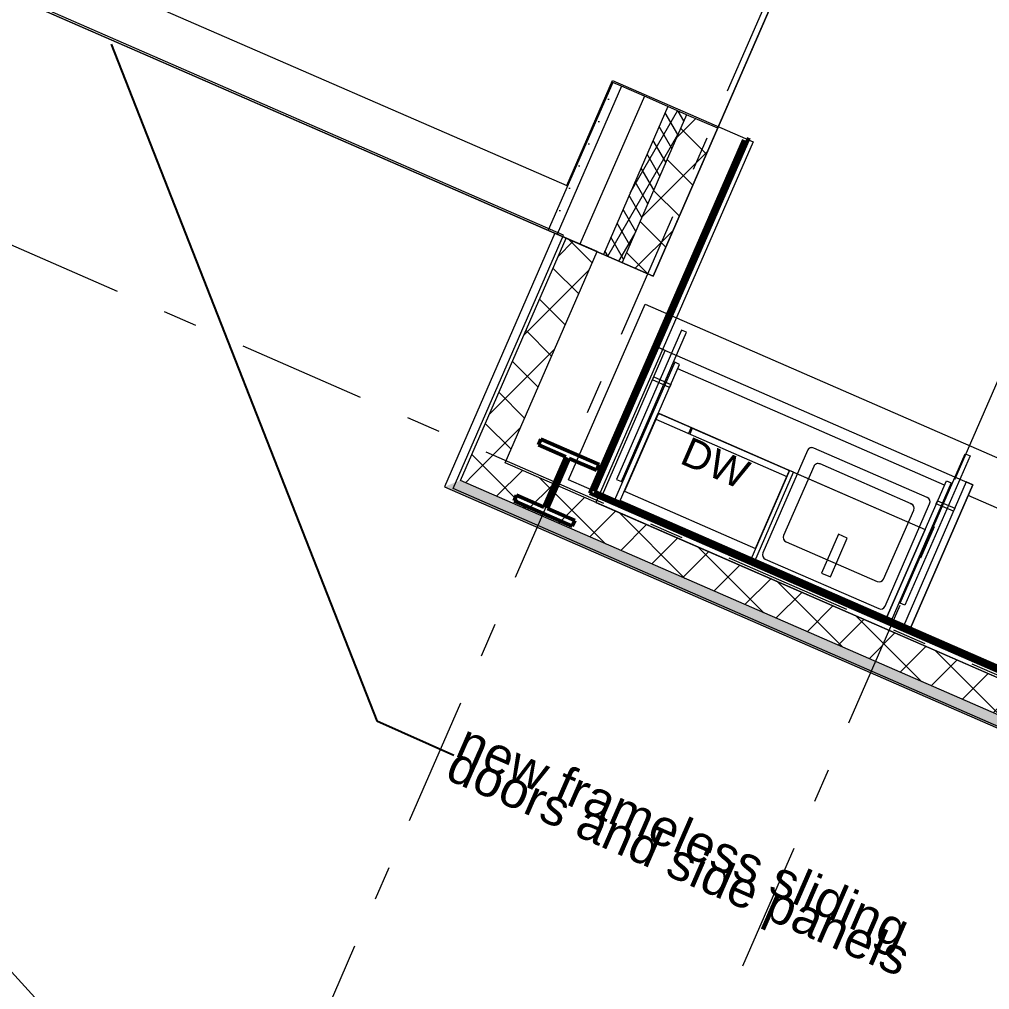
# Model space of a CAD drawing. Header units: millimetres. Extents: x -99530 to 90294, y -97212 to 56397.
# Drawn here: x 12613 to 16614, y 4826 to 8825 of the extents above; entities that cross this region are included whole.
import ezdxf
from ezdxf.enums import TextEntityAlignment as Align

# ---------------------------------------------------------------- set-up
doc = ezdxf.new("R2010")
doc.units = ezdxf.units.MM
doc.header["$MEASUREMENT"] = 0
doc.linetypes.add('Double Dashed', pattern=[1093.611073, 529.166651, -211.666656, 141.111112, -211.666656])
for name, color, linetype in [('A-05-M_Gross_Int_Circulation', 7, 'Continuous'), ('A-15-M_Column_Int', 7, 'Continuous'), ('A-15-MG_Structural_Grid', 7, 'Continuous'), ('A-20-M_Floor_Slab', 7, 'Continuous'), ('A-25-M_Wall_Ext', 7, 'Continuous'), ('A-25-M_Wall_Int', 7, 'Continuous'), ('A-35-M_FFE_Loose_SIEMENS P2', 7, 'Continuous'), ('New_A-05-M_Gross_Int_Plant', 7, 'Continuous'), ('New_A-05-M_Gross_Int_Siemens', 7, 'Continuous'), ('New_A-20-M_Floor_Slab', 7, 'Continuous'), ('New_A-25-M_Wall_Int', 7, 'Continuous'), ('New_ArchiCAD Door Markers', 7, 'Continuous'), ('New_ArchiCAD Doors', 7, 'Continuous')]:
    doc.layers.add(name, color=color, linetype=linetype)
for name, color, linetype, lineweight, true_color in [('A-05-M_Gross_Int_Circulation_Pen_No__74', 7, 'Continuous', 20, 0x606060), ('A-15-M_Column_Int_Pen_No__28', 7, 'Continuous', 50, 0x2a2a2a), ('A-15-MG_Structural_Grid_Pen_No__163', 7, 'Continuous', 0, 0x750077), ('A-25-M_Wall_Ext_Pen_No__107', 7, 'Continuous', 15, 0xa6a6a6), ('A-25-M_Wall_Int_Pen_No__107', 7, 'Continuous', 15, 0xa6a6a6), ('A-25-M_Wall_Int_Pen_No__27', 7, 'Continuous', 50, 0x2a2a2a), ('New_A-05-M_Gross_Int_Plant_Pen_No__74', 7, 'Continuous', 20, 0x606060), ('New_A-05-M_Gross_Int_Siemens_Pen_No__74', 7, 'Continuous', 20, 0x606060), ('New_A-25-M_Wall_Int_Pen_No__107', 7, 'Continuous', 15, 0xa6a6a6), ('New_A-25-M_Wall_Int_Pen_No__27', 7, 'Continuous', 50, 0x2a2a2a), ('New_ArchiCAD Doors_Pen_No__43', 7, 'Continuous', 30, 0x444444), ('New_ArchiCAD Doors_Pen_No__63', 7, 'Continuous', 20, 0x606060)]:
    doc.layers.add(name, color=color, linetype=linetype, lineweight=lineweight, true_color=true_color)
for name, color, linetype, lineweight in [('A-20-M_Floor_Slab_Pen_No__89', 8, 'Continuous', 20), ('A-25-M_Wall_Ext_Pen_No__1', 7, 'Continuous', 13), ('A-25-M_Wall_Ext_Pen_No__4', 7, 'Continuous', 20), ('A-25-M_Wall_Ext_Pen_No__86', 8, 'Continuous', 20), ('A-25-M_Wall_Ext_Pen_No__89', 8, 'Continuous', 20), ('A-25-M_Wall_Int_Pen_No__1', 7, 'Continuous', 13), ('A-35-M_FFE_Loose_SIEMENS P2_Pen_No__19', 255, 'Continuous', 0), ('A-35-M_FFE_Loose_SIEMENS P2_Pen_No__4', 7, 'Continuous', 20), ('A-35-M_FFE_Loose_SIEMENS P2_Pen_No__89', 8, 'Continuous', 20), ('ArchiCAD Zone Stamps_Pen_No__6', 7, 'Continuous', 35), ('New_A-20-M_Floor_Slab_Pen_No__89', 8, 'Continuous', 20), ('New_A-95-P_Text_1_50_GA_Pen_No__1', 7, 'Continuous', 13), ('New_A-95-P_Text_1_50_GA_Pen_No__85', 8, 'Continuous', 20), ('New_ArchiCAD Door Markers_Pen_No__1', 7, 'Continuous', 13), ('New_ArchiCAD Door Markers_Pen_No__5', 7, 'Continuous', 25), ('New_ArchiCAD Doors_Pen_No__1', 7, 'Continuous', 13), ('New_ArchiCAD Zone Stamps_Pen_No__6', 7, 'Continuous', 35), ('New_ArchiCAD Zone Stamps_Pen_No__9', 7, 'Continuous', 13)]:
    doc.layers.add(name, color=color, linetype=linetype, lineweight=lineweight)
doc.styles.add('GENERATED_STYLE_1', font='')
doc.styles.add('GENERATED_STYLE_2', font='')
doc.styles.add('GENERATED_STYLE_3', font='')
doc.styles.add('GENERATED_STYLE_4', font='')
doc.styles.get('GENERATED_STYLE_1').set_extended_font_data('Arial', bold=True)
doc.styles.get('GENERATED_STYLE_2').set_extended_font_data('Swis721 BT', bold=True)
doc.styles.get('GENERATED_STYLE_3').set_extended_font_data('Arial')
doc.styles.get('GENERATED_STYLE_4').set_extended_font_data('Swis721 BT')
doc.dimstyles.new('GENERATED_STYLE__7', dxfattribs={"dimtxt": 0.18, "dimasz": 273.6, "dimexe": 0.18, "dimexo": 0.0625, "dimgap": 0.09, "dimtad": 0, "dimtih": 1, "dimtoh": 1, "dimdec": 4, "dimzin": 0, "dimdsep": 46, "dimcen": 0.09, "dimadec": 0, "dimazin": 0, "dimtfac": 1, "dimtdec": 4, "dimtmove": 0, "dimatfit": 3, "dimldrblk": 'ARROWHEAD_5', "dimfxl": 1, "dimtolj": 1, "dimtzin": 0, "dimarcsym": 0})
pattern_1 = [(103.994, (0, 0), (-1137.956, 451.32), [0, -965.2, 0, -1079.5, 0, -1031.875]), (73.994, (0, 0), (-1195.13, 1745.31), [0, -520.7, 0, -869.95, 0, -333.375]), (33.994, (-311.5, -716.2), (785.414, 1814.82), [0, -317.5, 0, -1143, 0, -1492.25]), (23.994, (-311.5, -716.2), (250.28, 1972.77), [0, -158.75, 0, -749.3, 0, -857.25])]
pattern_2 = [(45, (0, 0), (-91.9239, 91.9239), []), (135, (0, 0), (91.9239, 91.9239), [])]
pattern_3 = [(156.4404, (0, 0), (69.2305, 158.7676), [0, -100]), (156.4404, (-80.45, -59.4), (69.2305, 158.7676), [0, -100])]

# ---------------------------------------------------------------- blocks, each defined once
blk = doc.blocks.new('Siemens Lounge_INB 0201_45_1', base_point=(22025, 10315.2))
at = {"layer": 'New_A-05-M_Gross_Int_Siemens_Pen_No__74', "linetype": 'Continuous'}
for p, q in [((11100.4, 9780.8), (14870.5, 8140.5)), ((14870.5, 8140.5), (15059.3, 8573.6)), ((15059.3, 8573.6), (15638.7, 8321)), ((15638.7, 8321), (14990.3, 6833.8)), ((14990.3, 6833.8), (19077.7, 5051.4))]:
    blk.add_line(p, q, dxfattribs=at)
at = {"layer": 'New_ArchiCAD Zone Stamps_Pen_No__6'}
for tag, height, style, p in [('ROOM_NAME', 250, 'GENERATED_STYLE_1', (21227, 11859.6)), ('zoneNameLine2', 250, 'GENERATED_STYLE_1', (21038.6, 11427.5)), ('ROOM_NUMBER', 200, 'GENERATED_STYLE_3', (20850.1, 11006.8)), ('measuredAreaCode', 200, 'GENERATED_STYLE_3', (20693.1, 10646.7)), ('DUMMY_649', 200, 'GENERATED_STYLE_3', (21000.5, 10512.7)), ('DUMMY_650', 200, 'GENERATED_STYLE_3', (21629.7, 10238.3)), ('DUMMY_651', 133.3, 'GENERATED_STYLE_3', (21909, 10131.8))]:
    blk.add_attdef(tag, text='', height=height, rotation=336.4404, dxfattribs=dict(at, style=style)).set_placement(p, align=Align.TOP_LEFT)
blk = doc.blocks.new('Hub Circulation -Ground_INB 0250_46_1', base_point=(26036.8, 161.4))
at = {"layer": 'A-05-M_Gross_Int_Circulation_Pen_No__74', "linetype": 'Continuous'}
for p, q in [((14857.7, 7936.1), (10974.3, 9629.5)), ((14402, 6891.1), (14857.7, 7936.1)), ((49129, -8259.7), (14402, 6891.1))]:
    blk.add_line(p, q, dxfattribs=at)
at = {"layer": 'ArchiCAD Zone Stamps_Pen_No__6'}
for tag, height, style, p in [('ROOM_NAME', 250, 'GENERATED_STYLE_1', (24663, 1956.9)), ('zoneNameLine2', 250, 'GENERATED_STYLE_1', (24474.6, 1524.8)), ('ROOM_NUMBER', 200, 'GENERATED_STYLE_3', (24286.1, 1104.1)), ('measuredAreaCode', 200, 'GENERATED_STYLE_3', (24129.1, 743.9)), ('DUMMY_649', 200, 'GENERATED_STYLE_3', (24436.5, 609.9)), ('DUMMY_650', 200, 'GENERATED_STYLE_3', (25065.7, 335.5)), ('DUMMY_651', 133.3, 'GENERATED_STYLE_3', (25345, 229))]:
    blk.add_attdef(tag, text='', height=height, rotation=336.4404, dxfattribs=dict(at, style=style)).set_placement(p, align=Align.TOP_LEFT)
blk = doc.blocks.new('Electrical Cpd_INB 0251_80_1', base_point=(11864.7, 3455))
at = {"layer": 'New_A-05-M_Gross_Int_Plant_Pen_No__74', "linetype": 'Continuous'}
for p, q in [((11174, 5038.8), (10492.5, 3475.9)), ((13373.9, 4079.6), (11174, 5038.8)), ((12692.4, 2516.7), (13373.9, 4079.6)), ((10492.5, 3475.9), (12692.4, 2516.7))]:
    blk.add_line(p, q, dxfattribs=at)
at = {"layer": 'New_ArchiCAD Zone Stamps_Pen_No__9'}
for tag, height, style, p in [('ROOM_NAME', 250, 'GENERATED_STYLE_1', (11276.1, 4908.2)), ('zoneNameLine2', 250, 'GENERATED_STYLE_1', (11087.7, 4476)), ('ROOM_NUMBER', 200, 'GENERATED_STYLE_3', (10899.2, 4055.3)), ('measuredAreaCode', 200, 'GENERATED_STYLE_3', (10742.2, 3695.2)), ('DUMMY_649', 200, 'GENERATED_STYLE_3', (11049.6, 3561.2)), ('DUMMY_650', 200, 'GENERATED_STYLE_3', (11399.1, 3408.8)), ('DUMMY_651', 133.3, 'GENERATED_STYLE_3', (11678.4, 3302.2))]:
    blk.add_attdef(tag, text='', height=height, rotation=336.4404, dxfattribs=dict(at, style=style)).set_placement(p, align=Align.TOP_LEFT)
blk = doc.blocks.new('Slab_36_1', base_point=(376.7, -362.2))
at = {"layer": 'A-20-M_Floor_Slab_Pen_No__89', "linetype": 'Continuous', "flags": 128}
blk.add_lwpolyline([(376.7, -362.2), (7790.9, 6537.3), (7705.8, 6629.2), (10938.2, 9637.2), (15227.2, 7766.9), (19349.1, 17219.8), (53673.3, 2252.7), (53966.7, 2124.8), (49754.8, -7534.4), (49461.5, -7406.5), (44390.1, -19036.6), (3614.3, -1256.3), (3424.6, -1691.3)], close=True, dxfattribs=at)
blk = doc.blocks.new('Slab_53_1', base_point=(17596.3, 15792.7))
at = {"layer": 'New_A-20-M_Floor_Slab_Pen_No__89', "linetype": 'Continuous', "flags": 128}
blk.add_lwpolyline([(17596.3, 15792.7), (18366.1, 14965.5), (15227, 7766.6), (10911.8, 9648.3)], close=True, dxfattribs=at)
blk = doc.blocks.new('Slab_79_1', base_point=(15017.6, 6865.8))
at = {"layer": 'A-35-M_FFE_Loose_SIEMENS P2_Pen_No__89', "linetype": 'Continuous', "flags": 128}
blk.add_lwpolyline([(15017.6, 6865.8), (15276.8, 7460.2), (15249.3, 7472.1), (14990.1, 6877.8)], close=True, dxfattribs=at)
blk = doc.blocks.new('Slab_80_1', base_point=(16286.2, 6312.6))
at = {"layer": 'A-35-M_FFE_Loose_SIEMENS P2_Pen_No__89', "linetype": 'Continuous', "flags": 128}
blk.add_lwpolyline([(16286.2, 6312.6), (16545.4, 6907), (16517.9, 6919), (16258.7, 6324.6)], close=True, dxfattribs=at)
blk = doc.blocks.new('Slab_81_1', base_point=(15088.2, 6835))
at = {"layer": 'A-35-M_FFE_Loose_SIEMENS P2_Pen_No__89', "linetype": 'Continuous', "flags": 128}
blk.add_lwpolyline([(15088.2, 6835), (15336, 7403.3), (15315.8, 7412.1), (15068, 6843.8)], close=True, dxfattribs=at)
blk = doc.blocks.new('Slab_82_1', base_point=(16188.1, 6355.3))
at = {"layer": 'A-35-M_FFE_Loose_SIEMENS P2_Pen_No__89', "linetype": 'Continuous', "flags": 128}
blk.add_lwpolyline([(16188.1, 6355.3), (16436, 6923.7), (16456.1, 6914.9), (16208.3, 6346.5)], close=True, dxfattribs=at)
blk = doc.blocks.new('Slab_83_1', base_point=(15344.2, 7544.8))
at = {"layer": 'A-35-M_FFE_Loose_SIEMENS P2_Pen_No__89', "linetype": 'Continuous', "flags": 128}
blk.add_lwpolyline([(15344.2, 7544.8), (15075.6, 6928.8), (15095.8, 6920), (15364.4, 7536)], close=True, dxfattribs=at)
blk = doc.blocks.new('Slab_84_1', base_point=(16534, 7026))
at = {"layer": 'A-35-M_FFE_Loose_SIEMENS P2_Pen_No__89', "linetype": 'Continuous', "flags": 128}
blk.add_lwpolyline([(16534, 7026), (16265.4, 6410), (16245.3, 6418.8), (16513.9, 7034.8)], close=True, dxfattribs=at)
blk = doc.blocks.new('Slab_85_1', base_point=(15249.3, 7472.1))
at = {"layer": 'A-35-M_FFE_Loose_SIEMENS P2_Pen_No__89', "linetype": 'Continuous', "flags": 128}
blk.add_lwpolyline([(15249.3, 7472.1), (16545.4, 6907), (16286.2, 6312.6), (14990.1, 6877.8)], close=True, dxfattribs=at)
blk = doc.blocks.new('Slab_86_1', base_point=(15645.9, 6591.8))
at = {"layer": 'A-35-M_FFE_Loose_SIEMENS P2_Pen_No__89', "linetype": 'Continuous', "flags": 128}
blk.add_lwpolyline([(15645.9, 6591.8), (15805.8, 6958.4), (15789.3, 6965.6), (15629.4, 6598.9)], close=True, dxfattribs=at)
blk = doc.blocks.new('Slab_87_1', base_point=(15805.8, 6958.4))
at = {"layer": 'A-35-M_FFE_Loose_SIEMENS P2_Pen_No__89', "linetype": 'Continuous', "flags": 128}
blk.add_lwpolyline([(15805.8, 6958.4), (16348, 6722), (16188.1, 6355.3), (15645.9, 6591.8)], close=True, dxfattribs=at)
blk = doc.blocks.new('Slab_88_1', base_point=(15248, 7201.6))
at = {"layer": 'A-35-M_FFE_Loose_SIEMENS P2_Pen_No__89', "linetype": 'Continuous', "flags": 128}
blk.add_lwpolyline([(15248, 7201.6), (16348, 6722), (16188.1, 6355.3), (15088.2, 6835)], close=True, dxfattribs=at)
blk = doc.blocks.new('Slab_89_1', base_point=(15248, 7201.6))
at = {"layer": 'A-35-M_FFE_Loose_SIEMENS P2_Pen_No__89', "linetype": 'Continuous', "flags": 128}
blk.add_lwpolyline([(15248, 7201.6), (16348, 6722), (16188.1, 6355.3), (15088.2, 6835)], close=True, dxfattribs=at)
blk = doc.blocks.new('Slab_90_1', base_point=(15249.3, 7472.1))
at = {"layer": 'A-35-M_FFE_Loose_SIEMENS P2_Pen_No__89', "linetype": 'Continuous', "flags": 128}
blk.add_lwpolyline([(15249.3, 7472.1), (16545.4, 6907), (16286.2, 6312.6), (14990.1, 6877.8)], close=True, dxfattribs=at)
blk = doc.blocks.new('Slab_91_1', base_point=(16400, 6841.2))
at = {"layer": 'A-35-M_FFE_Loose_SIEMENS P2_Pen_No__89', "linetype": 'Continuous', "flags": 128}
blk.add_lwpolyline([(16400, 6841.2), (16470.6, 6810.4), (16465.2, 6798.1), (16394.6, 6828.8)], close=True, dxfattribs=at)
blk = doc.blocks.new('Slab_92_1', base_point=(15229.4, 7351.6))
at = {"layer": 'A-35-M_FFE_Loose_SIEMENS P2_Pen_No__89', "linetype": 'Continuous', "flags": 128}
blk.add_lwpolyline([(15229.4, 7351.6), (15300, 7320.8), (15294.6, 7308.5), (15224, 7339.2)], close=True, dxfattribs=at)
blk = doc.blocks.new('Slab_93_1', base_point=(15088.2, 6835))
at = {"layer": 'A-35-M_FFE_Loose_SIEMENS P2_Pen_No__89', "linetype": 'Continuous', "flags": 128}
blk.add_lwpolyline([(15088.2, 6835), (19036.1, 5113.4), (19039.3, 5120.7), (15091.4, 6842.3)], close=True, dxfattribs=at)
blk = doc.blocks.new('Slab_94_1', base_point=(14877.2, 6926.9))
at = {"layer": 'A-25-M_Wall_Ext_Pen_No__89', "linetype": 'Continuous', "flags": 128}
blk.add_lwpolyline([(14877.2, 6926.9), (15193.4, 7652), (19352.3, 5838.5), (19036.1, 5113.4)], close=True, dxfattribs=at)
blk = doc.blocks.new('Wall_58_1', base_point=(17826.2, 14909.4))
at = {"layer": 'A-25-M_Wall_Ext_Pen_No__107', "linetype": 'Continuous'}
h = blk.add_hatch(dxfattribs=at)
h.set_pattern_fill('Plaster_0001', color=256, style=0, pattern_type=2)
h.set_pattern_definition([(246.4404, (0, 0), (-158.7676, 69.2305), [0, -100]), (246.4404, (59.4, -80.45), (-158.7676, 69.2305), [0, -100])])
h.paths.add_polyline_path([(15059.9, 8565.3), (14794.1, 7955.7), (14830.7, 7939.7), (15096.5, 8549.3)])
h = blk.add_hatch(dxfattribs=at)
h.set_pattern_fill('613_01__ad_AR_SAND_0001', color=256, style=0, pattern_type=2)
h.set_pattern_definition(pattern_1)
h.paths.add_polyline_path([(14830.7, 7939.7), (14924.7, 7898.8), (15190.5, 8508.3), (15096.5, 8549.3)])
h = blk.add_hatch(dxfattribs=at)
h.set_pattern_fill('Batt_Insulation_0001', color=256, style=0, pattern_type=2)
h.set_pattern_definition([(60, (0, 0), (-43.30127, 25), []), (120, (0, 0), (43.30127, 25), [])])
h.paths.add_polyline_path([(15287.6, 8466), (15021.8, 7856.4), (15098.8, 7822.8), (15364.6, 8432.4)])
h = blk.add_hatch(dxfattribs=at)
h.set_pattern_fill('Concrete_Block_0001', color=256, style=0, pattern_type=2)
h.set_pattern_definition(pattern_2)
h.paths.add_polyline_path([(15364.6, 8432.4), (15098.8, 7822.8), (15227.2, 7766.9), (15493, 8376.4)])
at = {"layer": 'A-25-M_Wall_Ext_Pen_No__1', "linetype": 'Continuous'}
for p, q in [((15096.5, 8549.3), (15059.9, 8565.3)), ((15096.5, 8549.3), (14830.7, 7939.7)), ((15190.5, 8508.3), (15096.5, 8549.3)), ((15190.5, 8508.3), (14924.7, 7898.8)), ((15287.6, 8466), (15190.5, 8508.3)), ((15287.6, 8466), (15021.8, 7856.4)), ((15364.6, 8432.4), (15287.6, 8466)), ((15364.6, 8432.4), (15098.8, 7822.8)), ((15493, 8376.4), (15364.6, 8432.4))]:
    blk.add_line(p, q, dxfattribs=at)
at = {"layer": 'A-25-M_Wall_Ext_Pen_No__1', "linetype": 'Continuous', "flags": 128}
for points in [[(15059.9, 8565.3), (14794.1, 7955.7)], [(15227.2, 7766.9), (15493, 8376.4)], [(14794.1, 7955.7), (15227.2, 7766.9)]]:
    blk.add_lwpolyline(points, dxfattribs=at)
blk = doc.blocks.new('Wall_98_1', base_point=(14441.8, 7072.9))
at = {"layer": 'A-25-M_Wall_Int_Pen_No__107', "linetype": 'Continuous'}
h = blk.add_hatch(dxfattribs=at)
h.set_pattern_fill('Plaster_0001', color=256, style=0, pattern_type=2)
h.set_pattern_definition([(66.4404, (0, 0), (-158.7676, 69.2305), [0, -100]), (66.4404, (-59.4, 80.45), (-158.7676, 69.2305), [0, -100])])
h.paths.add_polyline_path([(14431.7, 6924.6), (14867.4, 7923.8), (14821.6, 7943.7), (14365.9, 6898.8)])
h = blk.add_hatch(dxfattribs=at)
h.set_pattern_fill('Concrete_Block_0001', color=256, style=0, pattern_type=2)
h.set_pattern_definition(pattern_2)
h.paths.add_polyline_path([(14616, 6997), (14995.7, 7867.8), (14867.4, 7923.8), (14431.7, 6924.6)])
at = {"layer": 'A-25-M_Wall_Int_Pen_No__1', "linetype": 'Continuous'}
blk.add_line((14431.7, 6924.6), (14867.4, 7923.8), dxfattribs=at)
at = {"layer": 'A-25-M_Wall_Int_Pen_No__1', "linetype": 'Continuous', "flags": 128}
for points in [[(14821.6, 7943.7), (14365.9, 6898.8)], [(14995.7, 7867.8), (14821.6, 7943.7)], [(14616, 6997), (14995.7, 7867.8)]]:
    blk.add_lwpolyline(points, dxfattribs=at)
blk = doc.blocks.new('Wall_99_1', base_point=(14441.8, 7072.9))
at = {"layer": 'A-25-M_Wall_Int_Pen_No__107', "linetype": 'Continuous'}
h = blk.add_hatch(dxfattribs=at)
h.set_pattern_fill('Concrete_Block_0001', color=256, style=0, pattern_type=2)
h.set_pattern_definition(pattern_2)
h.paths.add_polyline_path([(26912.8, 1635), (14616, 6997), (14431.7, 6924.6), (26856.8, 1506.6)])
h = blk.add_hatch(dxfattribs=at)
h.set_pattern_fill('Plaster_0001', color=256, style=0, pattern_type=2)
h.set_pattern_definition([(156.44035, (0, 0), (69.2307, 158.7675), [0, -100]), (156.44035, (-80.45, -59.4), (69.2307, 158.7675), [0, -100])])
h.paths.add_polyline_path([(26856.8, 1506.6), (14431.7, 6924.6), (14365.9, 6898.8), (26836.8, 1460.8)])
at = {"layer": 'A-25-M_Wall_Int_Pen_No__1', "linetype": 'Continuous'}
blk.add_line((26856.8, 1506.6), (14431.7, 6924.6), dxfattribs=at)
at = {"layer": 'A-25-M_Wall_Int_Pen_No__1', "linetype": 'Continuous', "flags": 128}
for points in [[(24417.3, 2723.1), (14616, 6997)], [(14365.9, 6898.8), (26836.8, 1460.8)]]:
    blk.add_lwpolyline(points, dxfattribs=at)
blk = doc.blocks.new('Double Door 19_16')
at = {"layer": 'New_ArchiCAD Doors_Pen_No__1', "linetype": 'Continuous'}
for p, q in [((-905, -15), (-905, 0)), ((905, -15), (905, 0)), ((-905, -155), (-905, -15)), ((905, -155), (905, -15))]:
    blk.add_line(p, q, dxfattribs=at)
at = {"layer": 'New_ArchiCAD Doors_Pen_No__43', "linetype": 'Continuous'}
for p, q in [((-898, 0), (-905, 0)), ((-905, 0), (-905, -155)), ((-832, 0), (-898, 0)), ((-898, 0), (-898, -155)), ((-832, -155), (-832, 0)), ((898, 0), (832, 0)), ((832, 0), (832, -155)), ((898, 0), (905, 0)), ((898, -155), (898, 0)), ((905, 0), (905, -155)), ((-898, -155), (-905, -155)), ((-898, -155), (-832, -155)), ((832, -155), (898, -155)), ((898, -155), (905, -155))]:
    blk.add_line(p, q, dxfattribs=at)
at = {"layer": 'New_ArchiCAD Doors_Pen_No__63', "linetype": 'Continuous'}
for p, q in [((-832, 0), (-70.8, 335.9)), ((832, 0), (70.8, 335.9))]:
    blk.add_line(p, q, dxfattribs=at)
for centre, start, end in [((-832, 0), 0, 23.8122), ((832, 0), 156.1878, 180)]:
    blk.add_arc(centre, 832, start, end, dxfattribs=at)
blk = doc.blocks.new('Door Stamp 17_36')
at = {"layer": 'New_ArchiCAD Door Markers_Pen_No__5', "linetype": 'Continuous'}
for p, q in [((488.6, -215), (-488.6, -215)), ((-488.6, -215), (-488.6, -426.8)), ((488.6, -426.8), (488.6, -215)), ((-488.6, -426.8), (488.6, -426.8)), ((-488.6, -426.8), (488.6, -426.8))]:
    blk.add_line(p, q, dxfattribs=at)
at = {"layer": 'New_ArchiCAD Door Markers_Pen_No__1', "style": 'GENERATED_STYLE_2'}
blk.add_attdef('AC_WIDO_ID', text='', height=150, dxfattribs=at).set_placement((-429.7, -382.2), align=Align.BOTTOM_LEFT)
blk = doc.blocks.new('Wall_255_1', base_point=(10828.2, 5162.3))
at = {"layer": 'A-25-M_Wall_Int_Pen_No__107', "linetype": 'Continuous'}
h = blk.add_hatch(dxfattribs=at)
h.set_pattern_fill('Plaster_0001', color=256, style=0, pattern_type=2)
h.set_pattern_definition(pattern_3)
h.paths.add_polyline_path([(11496.3, 5040.1), (10797.4, 5344.9), (10800.4, 5327.2), (11490.3, 5026.4)])
h = blk.add_hatch(dxfattribs=at)
h.set_pattern_fill('Concrete_Block_0001', color=256, style=0, pattern_type=2)
h.set_pattern_definition(pattern_2)
h.paths.add_polyline_path([(10800.4, 5327.2), (10828.2, 5162.3), (11434.4, 4898), (11490.3, 5026.4)])
h = blk.add_hatch(dxfattribs=at)
h.set_pattern_fill('Concrete_Block_0001', color=256, style=0, pattern_type=2)
h.set_pattern_definition(pattern_2)
h.paths.add_polyline_path([(13093.5, 4174.6), (13363.9, 4056.7), (13419.8, 4185), (13149.5, 4302.9)])
h = blk.add_hatch(dxfattribs=at)
h.set_pattern_fill('Plaster_0001', color=256, style=0, pattern_type=2)
h.set_pattern_definition(pattern_3)
h.paths.add_polyline_path([(13155.5, 4316.6), (13149.5, 4302.9), (13419.8, 4185), (13425.8, 4198.7)])
at = {"layer": 'A-25-M_Wall_Int_Pen_No__1', "linetype": 'Continuous'}
for p, q in [((11490.3, 5026.4), (10800.4, 5327.2)), ((11434.4, 4898), (11490.3, 5026.4)), ((11490.3, 5026.4), (11496.3, 5040.1)), ((13093.5, 4174.6), (13149.5, 4302.9)), ((13149.5, 4302.9), (13155.5, 4316.6)), ((13419.8, 4185), (13149.5, 4302.9))]:
    blk.add_line(p, q, dxfattribs=at)
at = {"layer": 'A-25-M_Wall_Int_Pen_No__1', "linetype": 'Continuous', "flags": 128}
for points in [[(11496.3, 5040.1), (10797.4, 5344.9)], [(10828.2, 5162.3), (11035.7, 5071.9)], [(11164, 5015.9), (11434.4, 4898)], [(13425.8, 4198.7), (13155.5, 4316.6)], [(13093.5, 4174.6), (13363.9, 4056.7)], [(13363.9, 4056.7), (13425.8, 4198.7)]]:
    blk.add_lwpolyline(points, dxfattribs=at)
at = {"layer": 'New_ArchiCAD Door Markers'}
ref = blk.add_blockref('Door Stamp 17_36', (12325.9, 4678.4), dxfattribs=dict(at, rotation=336.4404136313863))
ref.add_attrib('AC_WIDO_ID', 'ID00.001', dxfattribs={"layer": 'New_ArchiCAD Door Markers_Pen_No__1', "color": 7, "height": 150, "rotation": 336.4404, "style": 'GENERATED_STYLE_2'}).set_placement((11761.4, 4503.8), align=Align.BOTTOM_LEFT)
at = {"layer": 'New_ArchiCAD Doors', "color": 251, "linetype": 'Continuous', "lineweight": 20, "true_color": 0x606060, "xscale": -1, "zscale": 1000, "rotation": 336.4404136313863}
blk.add_blockref('Double Door 19_16', (12325.9, 4678.4), dxfattribs=at)
blk = doc.blocks.new('Wall_480_1', base_point=(14965.7, 6872.1))
at = {"layer": 'New_A-25-M_Wall_Int_Pen_No__107', "linetype": 'Continuous'}
h = blk.add_hatch(dxfattribs=at)
h.set_pattern_fill('613_01__ad_AR_SAND_0001', color=256, style=0, pattern_type=2)
h.set_pattern_definition(pattern_1)
h.paths.add_polyline_path([(14965.7, 6872.1), (24404.3, 2756), (24396.6, 2775.8), (14985.5, 6879.8)])
at = {"layer": 'New_A-25-M_Wall_Int_Pen_No__27', "linetype": 'Continuous', "flags": 128}
for points in [[(14965.7, 6872.1), (24404.3, 2756)], [(24396.6, 2775.8), (14985.5, 6879.8)]]:
    blk.add_lwpolyline(points, dxfattribs=at)
blk = doc.blocks.new('Wall_481_1', base_point=(14965.7, 6872.1))
at = {"layer": 'A-25-M_Wall_Int_Pen_No__107', "linetype": 'Continuous'}
h = blk.add_hatch(dxfattribs=at)
h.set_pattern_fill('613_01__ad_AR_SAND_0001', color=256, style=0, pattern_type=2)
h.set_pattern_definition(pattern_1)
h.paths.add_polyline_path([(14985.5, 6879.8), (15620.9, 8337), (15601.2, 8329.2), (14965.7, 6872.1)])
at = {"layer": 'A-25-M_Wall_Int_Pen_No__27', "linetype": 'Continuous', "flags": 128}
for points in [[(15601.2, 8329.2), (14965.7, 6872.1)], [(14985.5, 6879.8), (15620.9, 8337)]]:
    blk.add_lwpolyline(points, dxfattribs=at)
blk = doc.blocks.new('Universal Columns Column 19_2')
at = {"layer": 'A-15-M_Column_Int', "linetype": 'Continuous', "lineweight": 0, "true_color": 0xffffff}
h = blk.add_hatch(dxfattribs=at)
h.set_pattern_fill('613_01__a5_STUCCO_0001', style=0, pattern_type=2)
h.set_pattern_definition([(286.3, (0, 0), (-3213820, 11866500), [3000, -14992680]), (309.93, (992000, -2522800), (-1760680, 765780), [4670, -4288600]), (111.49, (-168200, -712500), (765800, 1760700), [7100, -2708200]), (111.49, (-238700, -1062700), (765800, 1760700), [7100, -2708200]), (111.49, (-566500, -1578300), (765800, 1760700), [7100, -2708200]), (111.49, (-655700, -1708100), (765800, 1760700), [7100, -2708200]), (111.494, (-465300, -1834400), (765800, 1760700), [7100, -2708200]), (111.494, (-104200, -1931700), (765800, 1760700), [7100, -2708200]), (111.494, (257800, -2002000), (765800, 1760700), [7100, -2708200]), (183.06, (-194600, -886000), (2526450, 994900), [11200, -4282100]), (183.06, (-349700, -1079650), (2526450, 994900), [11200, -4282100]), (183.06, (116350, -2076500), (2526450, 994900), [11200, -4282100]), (111.49, (-350400, -1231700), (765800, 1760700), [7100, -2708200]), (111.49, (-502900, -1720200), (765800, 1760700), [7100, -2708200]), (111.494, (-274000, -1895900), (765800, 1760700), [7100, -2708200]), (111.494, (322000, -2155100), (765800, 1760700), [7100, -2708200]), (48.06, (-367140, -1412600), (765780, 1760680), [10500, -6061050]), (48.06, (-236400, -1671930), (765780, 1760680), [10520, -6061050]), (48.06, (-93300, -549600), (765800, 1760700), [10500, -6061050]), (48.06, (189050, -378800), (765800, 1760700), [10500, -6061050]), (48.06, (50600, -207200), (765800, 1760700), [10500, -6061050]), (48.06, (563700, -450600), (765800, 1760700), [10500, -6061050]), (48.06, (904800, -517960), (765780, 1760680), [10500, -6061050]), (48.06, (1265960, -877540), (765780, 1760680), [10500, -6061050]), (48.06, (1482600, -916100), (765780, 1760680), [10520, -6061050]), (48.06, (1273060, -1199550), (765780, 1760680), [10520, -6061050]), (48.06, (1211900, -1491860), (765780, 1760680), [10520, -6061050]), (48.06, (943500, -1689000), (765780, 1760680), [10520, -6061050]), (48.06, (1016600, -1999200), (765780, 1760680), [10520, -6061050]), (48.06, (801000, -2133260), (765780, 1760680), [10520, -6061050]), (48.06, (807600, -2293060), (765780, 1760680), [10520, -6061050]), (48.06, (630500, -2291960), (765780, 1760680), [10520, -6061050]), (48.06, (151700, -1607900), (765780, 1760680), [10520, -6061050]), (48.06, (70000, -1177460), (765780, 1760680), [10500, -6061050]), (48.06, (631750, -935800), (765780, 1760680), [10500, -6061050]), (48.06, (986700, -1181300), (765780, 1760680), [10500, -6061050]), (48.06, (850600, -1436000), (765780, 1760680), [10520, -6061050]), (48.06, (409300, -1365550), (765780, 1760680), [10500, -6061050]), (48.06, (488700, -1638000), (765780, 1760680), [10520, -6061050]), (48.06, (565600, -1787900), (765780, 1760680), [10520, -6061050]), (48.06, (297900, -886800), (765780, 1760680), [10500, -6061050]), (48.06, (277700, -629950), (765800, 1760700), [10500, -6061050]), (111.494, (551400, -2107800), (765800, 1760700), [7100, -2708200]), (111.494, (998900, -2140500), (765800, 1760700), [7100, -2708200]), (111.49, (707000, -1598400), (765800, 1760700), [7100, -2708200]), (111.494, (1193500, -1658100), (765800, 1760700), [7100, -2708200]), (111.49, (691100, -1191600), (765800, 1760700), [7100, -2708200]), (111.49, (1263300, -1334100), (765800, 1760700), [7100, -2708200]), (111.49, (979600, -866500), (765800, 1760700), [7100, -2708200]), (111.49, (1307600, -730700), (765800, 1760700), [7100, -2708200]), (111.49, (640400, -526600), (765800, 1760700), [7100, -2708200]), (111.49, (694500, -717200), (765800, 1760700), [7100, -2708200]), (111.49, (314700, -283700), (765800, 1760700), [7100, -2708200]), (111.49, (167600, -528500), (765800, 1760700), [7100, -2708200]), (111.49, (12400, -430600), (765800, 1760700), [7100, -2708200]), (111.49, (67100, -748000), (765800, 1760700), [7100, -2708200]), (111.49, (344000, -1091200), (765800, 1760700), [7100, -2708200]), (111.49, (29600, -939300), (765800, 1760700), [7100, -2708200]), (111.49, (438400, -757700), (765800, 1760700), [7100, -2708200]), (111.49, (-42600, -1373600), (765800, 1760700), [7100, -2708200]), (169.023, (65740, -1702860), (-7808487, 1302433), [10530, -17691000]), (169.023, (1133700, -1883880), (-7808487, 1302433), [10530, -17691000]), (169.023, (1445740, -1224800), (-7808487, 1302433), [10530, -17691000]), (169.023, (1047320, -1405880), (-7808487, 1302433), [10530, -17691000]), (169.023, (180300, -1357830), (-7808487, 1302433), [10530, -17691000]), (169.023, (-432670, -1577200), (-7808487, 1302433), [10530, -17691000]), (169.023, (223600, -966600), (-7808487, 1302433), [10530, -17691000]), (169.023, (1136430, -1014340), (-7808487, 1302433), [10530, -17691000]), (169.023, (1524220, -1021000), (-7808487, 1302433), [10530, -17691000]), (169.023, (1135220, -608810), (-7808487, 1302433), [10530, -17691000]), (169.023, (893470, -721350), (-7808487, 1302433), [10530, -17691000]), (169.023, (840820, -1017380), (-7808487, 1302433), [10530, -17691000]), (169.023, (46180, -1841170), (-7808487, 1302433), [10530, -17691000]), (169.023, (407640, -1861700), (-7808487, 1302433), [10530, -17691000]), (169.023, (845750, -1951000), (-7808487, 1302433), [10530, -17691000]), (48.06, (1350950, -1429200), (765780, 1760680), [10520, -6061050]), (48.06, (1140700, -2005970), (765780, 1760680), [10520, -6061050]), (48.06, (978100, -2309850), (765780, 1760680), [10520, -6061050]), (48.06, (198750, -158600), (765800, 1760700), [10500, -6061050]), (48.06, (458460, -261400), (765800, 1760700), [10500, -6061050]), (48.06, (772750, -448730), (765780, 1760680), [10500, -6061050]), (48.06, (1481360, -686060), (765780, 1760680), [10520, -6061050]), (48.06, (1667650, -817700), (765780, 1760680), [10520, -6061050]), (48.06, (1651400, -901750), (765780, 1760680), [10520, -6061050])])
h.paths.add_polyline_path([(-130.65, -138.15), (130.65, -138.15), (130.65, -112.85), (7.65, -112.85), (7.65, 112.85), (130.65, 112.85), (130.65, 138.15), (-130.65, 138.15), (-130.65, 112.85), (-7.65, 112.85), (-7.65, -112.85), (-130.65, -112.85)])
at = {"layer": 'A-15-M_Column_Int_Pen_No__28', "linetype": 'Continuous'}
for p, q in [((130.65, 138.15), (-130.65, 138.15)), ((-130.65, 138.15), (-130.65, 112.85)), ((130.65, 112.85), (130.65, 138.15)), ((-130.65, 112.85), (-7.65, 112.85)), ((-7.65, 112.85), (-7.65, -112.85)), ((7.65, -112.85), (7.65, 112.85)), ((7.65, 112.85), (130.65, 112.85)), ((-7.65, -112.85), (-130.65, -112.85)), ((-130.65, -112.85), (-130.65, -138.15)), ((130.65, -112.85), (7.65, -112.85)), ((130.65, -138.15), (130.65, -112.85)), ((-130.65, -138.15), (130.65, -138.15))]:
    blk.add_line(p, q, dxfattribs=at)
blk = doc.blocks.new('Standard grid marker')
at = {"layer": 'A-15-MG_Structural_Grid_Pen_No__163', "linetype": 'Double Dashed'}
blk.add_line((1000, 0), (29726, 0), dxfattribs=at)
at = {"layer": 'A-15-MG_Structural_Grid_Pen_No__163', "style": 'GENERATED_STYLE_4'}
for tag, p in [('AC_MarkerText_1_0', (-500, 41.2)), ('AC_MarkerText_1_1', (31226, 41.2))]:
    blk.add_attdef(tag, text='', height=350, rotation=90, dxfattribs=at).set_placement(p, align=Align.MIDDLE_CENTER)
blk = doc.blocks.new('Cabinet Base Single Door 19')
at = {"layer": 'A-25-M_Wall_Ext_Pen_No__4', "linetype": 'Continuous'}
for p, q in [((0, 600), (600, 600)), ((555, 575), (45, 575)), ((25, 555), (25, 95)), ((320, 535), (280, 535)), ((280, 535), (280, 360)), ((320, 360), (320, 535)), ((575, 95), (575, 555)), ((75, 455), (75, 145)), ((505, 475), (95, 475)), ((525, 145), (525, 455)), ((280, 360), (320, 360)), ((95, 125), (505, 125)), ((45, 75), (555, 75)), ((0, 0), (600, 0))]:
    blk.add_line(p, q, dxfattribs=at)
for centre, start, end in [((45, 555), 90, 180), ((555, 555), 0, 90), ((95, 455), 90, 180), ((505, 455), 0, 90), ((95, 145), 180, 270), ((505, 145), 270, 0), ((45, 95), 180, 270), ((555, 95), 270, 0)]:
    blk.add_arc(centre, 20, start, end, dxfattribs=at)
blk.add_point((95, 125), dxfattribs=at)
blk = doc.blocks.new('Cabinet Base Dishwasher 19')
at = {"layer": 'A-25-M_Wall_Ext_Pen_No__4', "linetype": 'Continuous'}
for p, q in [((0, 600), (600, 600)), ((0, 0), (600, 0))]:
    blk.add_line(p, q, dxfattribs=at)
at = {"layer": 'A-25-M_Wall_Ext_Pen_No__86', "style": 'GENERATED_STYLE_3'}
blk.add_attdef('txt', text='', height=120, rotation=180, dxfattribs=at).set_placement((300, 306.9), align=Align.MIDDLE_CENTER)
blk = doc.blocks.new('Cabinet Base Single Door 19_2')
at = {"layer": 'A-25-M_Wall_Ext_Pen_No__4', "linetype": 'Continuous'}
for p, q in [((0, 600), (600, 600)), ((0, 0), (600, 0))]:
    blk.add_line(p, q, dxfattribs=at)
blk = doc.blocks.new('ARROWHEAD_5')
at = {"color": 0, "linetype": 'Continuous', "lineweight": 0}
blk.add_line((0, 0), (-1, 0), dxfattribs=at)
blk.add_solid([(-1, 0.2679), (0, 0), (-1, -0.2679), (-1, 0.2679)], dxfattribs=at)
blk = doc.blocks.new('Standard grid marker_3')
at = {"layer": 'A-15-MG_Structural_Grid_Pen_No__163', "linetype": 'Double Dashed'}
blk.add_line((1000, 0), (74254.8, 0), dxfattribs=at)
at = {"layer": 'A-15-MG_Structural_Grid_Pen_No__163', "style": 'GENERATED_STYLE_4'}
for tag, p in [('AC_MarkerText_1_0', (-500, 43.4)), ('AC_MarkerText_1_1', (75754.8, 43.4))]:
    blk.add_attdef(tag, text='', height=350, rotation=360, dxfattribs=at).set_placement(p, align=Align.MIDDLE_CENTER)
blk = doc.blocks.new('Microwave Oven 19')
at = {"layer": 'A-35-M_FFE_Loose_SIEMENS P2_Pen_No__19', "linetype": 'Continuous'}
for p, q in [((590.5, 350), (0, 350)), ((0, 350), (0, 6.4)), ((590.5, 6.4), (590.5, 350)), ((0, 6.4), (0.1, 5.3)), ((0.1, 5.3), (0.4, 4.2)), ((0.4, 4.2), (1, 3.2)), ((1, 3.2), (1.7, 2.3)), ((1.7, 2.3), (2.6, 1.5)), ((2.6, 1.5), (3.7, 0.9)), ((3.7, 0.9), (4.8, 0.4)), ((4.8, 0.4), (6.1, 0.1)), ((6.1, 0.1), (7.3, 0)), ((7.3, 0), (583.2, 0)), ((583.2, 0), (584.4, 0.1)), ((584.4, 0.1), (585.7, 0.4)), ((585.7, 0.4), (586.8, 0.9)), ((586.8, 0.9), (587.9, 1.5)), ((587.9, 1.5), (588.8, 2.3)), ((588.8, 2.3), (589.5, 3.2)), ((589.5, 3.2), (590.1, 4.2)), ((590.1, 4.2), (590.4, 5.3)), ((590.4, 5.3), (590.5, 6.4))]:
    blk.add_line(p, q, dxfattribs=at)
at = {"layer": 'A-35-M_FFE_Loose_SIEMENS P2_Pen_No__4', "linetype": 'Continuous'}
for p, q in [((0, 350), (0, 6.4)), ((590.5, 350), (0, 350)), ((590.5, 350), (590.5, 6.4)), ((590.5, 26.8), (0, 26.8)), ((0, 6.4), (0.2, 5)), ((0.2, 5), (0.7, 3.6)), ((0.7, 3.6), (1.6, 2.4)), ((1.6, 2.4), (2.8, 1.4)), ((2.8, 1.4), (4.2, 0.6)), ((4.2, 0.6), (5.7, 0.2)), ((5.7, 0.2), (7.3, 0)), ((437.6, 0), (437.6, 26.8)), ((442.5, 0), (442.5, 26.8)), ((584.8, 0.2), (583.2, 0)), ((586.4, 0.6), (584.8, 0.2)), ((587.7, 1.4), (586.4, 0.6)), ((588.9, 2.4), (587.7, 1.4)), ((589.8, 3.6), (588.9, 2.4)), ((590.3, 5), (589.8, 3.6)), ((590.5, 6.4), (590.3, 5)), ((437.6, 0), (7.3, 0)), ((583.2, 0), (442.5, 0))]:
    blk.add_line(p, q, dxfattribs=at)

msp = doc.modelspace()

# ---------------------------------------------------------------- block references
at = {"layer": 'A-05-M_Gross_Int_Circulation', "linetype": 'Continuous'}
msp.add_blockref('Hub Circulation -Ground_INB 0250_46_1', (26036.8, 161.4), dxfattribs=at)
at = {"layer": 'A-15-M_Column_Int', "linetype": 'Continuous', "zscale": 1000, "rotation": 156.4404149906851}
msp.add_blockref('Universal Columns Column 19_2', (14828.7, 6915.4), dxfattribs=at)
at = {"layer": 'A-15-MG_Structural_Grid', "color": 8, "linetype": 'Continuous', "lineweight": 15, "zscale": 1000}
for name, p, rotation in [('Standard grid marker', (20514.7, 19955.4), 246.440411583993), ('Standard grid marker', (21889.7, 19355.8), 246.440411583993), ('Standard grid marker_3', (3595.3, 11813.5), 336.440411583993)]:
    msp.add_blockref(name, p, dxfattribs=dict(at, rotation=rotation))
at = {"layer": 'A-20-M_Floor_Slab', "color": 8, "linetype": 'Continuous', "lineweight": 20}
msp.add_blockref('Slab_36_1', (376.7, -362.2), dxfattribs=at)
at = {"layer": 'A-25-M_Wall_Ext', "color": 250, "lineweight": 50, "true_color": 0x2a2a2a}
msp.add_blockref('Wall_58_1', (17826.2, 14909.4), dxfattribs=at)
at = {"layer": 'A-25-M_Wall_Ext', "color": 8, "linetype": 'Continuous', "lineweight": 20}
msp.add_blockref('Slab_94_1', (14877.2, 6926.9), dxfattribs=at)
at = {"layer": 'A-25-M_Wall_Ext', "color": 251, "linetype": 'Continuous', "lineweight": 20, "true_color": 0x606060}
ref = msp.add_blockref('Cabinet Base Dishwasher 19', (15878, 7145.2), dxfattribs=dict(at, zscale=1000, rotation=156.4404115839956))
ref.add_attrib('txt', 'DW', dxfattribs={"layer": 'A-25-M_Wall_Ext_Pen_No__86', "color": 8, "height": 120, "rotation": 336.4404, "style": 'GENERATED_STYLE_3'}).set_placement((15483.1, 6996.9), align=Align.MIDDLE_CENTER)
at = {"layer": 'A-25-M_Wall_Ext', "color": 251, "linetype": 'Continuous', "lineweight": 20, "true_color": 0x606060, "zscale": 1000, "rotation": 156.4404115839956}
for name, p in [('Cabinet Base Single Door 19', (16428, 6905.3)), ('Cabinet Base Single Door 19_2', (17076, 6622.7))]:
    msp.add_blockref(name, p, dxfattribs=at)
at = {"layer": 'A-25-M_Wall_Int', "color": 250, "lineweight": 50, "true_color": 0x2a2a2a}
for name, p in [('Wall_481_1', (14965.7, 6872.1)), ('Wall_98_1', (14441.8, 7072.9)), ('Wall_99_1', (14441.8, 7072.9)), ('Wall_255_1', (10828.2, 5162.3))]:
    msp.add_blockref(name, p, dxfattribs=at)
at = {"layer": 'A-35-M_FFE_Loose_SIEMENS P2', "color": 8, "linetype": 'Continuous', "lineweight": 20}
for name, p in [('Slab_83_1', (15344.2, 7544.8)), ('Slab_79_1', (15017.6, 6865.8)), ('Slab_85_1', (15249.3, 7472.1)), ('Slab_90_1', (15249.3, 7472.1)), ('Slab_81_1', (15088.2, 6835)), ('Slab_92_1', (15229.4, 7351.6)), ('Slab_88_1', (15248, 7201.6)), ('Slab_89_1', (15248, 7201.6)), ('Slab_84_1', (16534, 7026)), ('Slab_86_1', (15645.9, 6591.8)), ('Slab_87_1', (15805.8, 6958.4)), ('Slab_82_1', (16188.1, 6355.3)), ('Slab_80_1', (16286.2, 6312.6)), ('Slab_93_1', (15088.2, 6835)), ('Slab_91_1', (16400, 6841.2))]:
    msp.add_blockref(name, p, dxfattribs=at)
at = {"layer": 'A-35-M_FFE_Loose_SIEMENS P2', "color": 251, "linetype": 'Continuous', "lineweight": 20, "true_color": 0x606060, "zscale": 1000, "rotation": 156.4404115839915}
msp.add_blockref('Microwave Oven 19', (15789.3, 6965.6), dxfattribs=at)
at = {"layer": 'New_A-05-M_Gross_Int_Plant', "linetype": 'Continuous'}
ref = msp.add_blockref('Electrical Cpd_INB 0251_80_1', (11864.7, 3455), dxfattribs=at)
ref.add_attrib('ROOM_NAME', 'Electrical Cpd', dxfattribs={"layer": 'New_ArchiCAD Zone Stamps_Pen_No__9', "color": 7, "height": 250, "rotation": 336.4404, "style": 'GENERATED_STYLE_1'}).set_placement((11276.1, 4908.2), align=Align.TOP_LEFT)
ref.add_attrib('ROOM_NUMBER', 'INB 0251', dxfattribs={"layer": 'New_ArchiCAD Zone Stamps_Pen_No__9', "color": 7, "height": 200, "rotation": 336.4404, "style": 'GENERATED_STYLE_3'}).set_placement((10899.2, 4055.3), align=Align.TOP_LEFT)
ref.add_attrib('zoneNameLine2', 'ID. GF????', dxfattribs={"layer": 'New_ArchiCAD Zone Stamps_Pen_No__9', "color": 7, "height": 250, "rotation": 336.4404, "style": 'GENERATED_STYLE_1'}).set_placement((11087.7, 4476), align=Align.TOP_LEFT)
ref.add_attrib('measuredAreaCode', 'A: ', dxfattribs={"layer": 'New_ArchiCAD Zone Stamps_Pen_No__9', "color": 7, "height": 200, "rotation": 336.4404, "style": 'GENERATED_STYLE_3'}).set_placement((10742.2, 3695.2), align=Align.TOP_LEFT)
ref.add_attrib('DUMMY_649', '4.1', dxfattribs={"layer": 'New_ArchiCAD Zone Stamps_Pen_No__9', "color": 7, "height": 200, "rotation": 336.4404, "style": 'GENERATED_STYLE_3'}).set_placement((11049.6, 3561.2), align=Align.TOP_LEFT)
ref.add_attrib('DUMMY_650', ' m', dxfattribs={"layer": 'New_ArchiCAD Zone Stamps_Pen_No__9', "color": 7, "height": 200, "rotation": 336.4404, "style": 'GENERATED_STYLE_3'}).set_placement((11399.1, 3408.8), align=Align.TOP_LEFT)
ref.add_attrib('DUMMY_651', '2', dxfattribs={"layer": 'New_ArchiCAD Zone Stamps_Pen_No__9', "color": 7, "height": 133.3, "rotation": 336.4404, "style": 'GENERATED_STYLE_3'}).set_placement((11678.4, 3302.2), align=Align.TOP_LEFT)
at = {"layer": 'New_A-05-M_Gross_Int_Siemens', "linetype": 'Continuous'}
msp.add_blockref('Siemens Lounge_INB 0201_45_1', (22025, 10315.2), dxfattribs=at)
at = {"layer": 'New_A-20-M_Floor_Slab', "color": 8, "linetype": 'Continuous', "lineweight": 20}
msp.add_blockref('Slab_53_1', (17596.3, 15792.7), dxfattribs=at)
at = {"layer": 'New_A-25-M_Wall_Int', "color": 250, "lineweight": 50, "true_color": 0x2a2a2a}
msp.add_blockref('Wall_480_1', (14965.7, 6872.1), dxfattribs=at)

# ---------------------------------------------------------------- texts
at = {"layer": 'New_A-95-P_Text_1_50_GA_Pen_No__1', "linetype": 'Continuous', "insert": (14404.3, 5792.2), "char_height": 150, "width": 2434.477, "attachment_point": 4, "rotation": 336.4404, "line_spacing_factor": 0.410344, "style": 'GENERATED_STYLE_4'}
msp.add_mtext('\\A1;{\\fSwis721 BT|b0|i0|c0|p34;new frameless sliding doors and side panels}', dxfattribs=at)

# ---------------------------------------------------------------- leaders
at = {"layer": 'New_A-95-P_Text_1_50_GA_Pen_No__85', "linetype": 'Continuous', "annotation_type": 0, "has_hookline": 1, "hookline_direction": 0, "text_width": 1978.6, "horizontal_direction": (0.916645, -0.399703, 0)}
msp.add_leader([(12991.7, 8722.5), (14087.1, 5933.1), (14404.2, 5792.2)], dimstyle='GENERATED_STYLE__7', dxfattribs=at)

doc.saveas('drawing.dxf')
